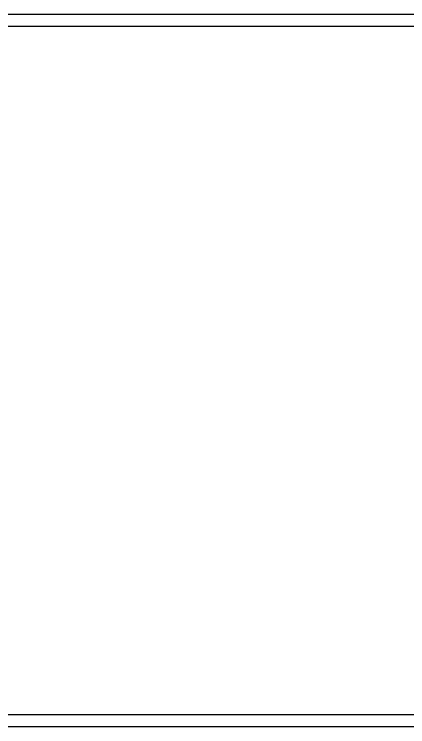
# Model space of a CAD drawing. Extents: x 43627 to 1359545, y -692302 to -50983.
# Drawn here: x 780206 to 813039, y -692302 to -632902 of the extents above; entities that cross this region are included whole.
import ezdxf
from ezdxf.enums import TextEntityAlignment as Align

# ---------------------------------------------------------------- set-up
doc = ezdxf.new("R2010")
doc.units = 0
doc.header["$LTSCALE"] = 1000
doc.header["$MEASUREMENT"] = 0
for name, color, linetype in [('tuqian_neibu_pl', 7, 'Continuous'), ('图签目录', 255, 'Continuous'), ('标准图签', 7, 'Continuous')]:
    doc.layers.add(name, color=color, linetype=linetype)
doc.styles.get("Standard").update_dxf_attribs({"font": 'gbenor.shx', "bigfont": 'gbcbig.shx'})
doc.styles.add('宋体', font='宋体.ttf', dxfattribs={"width": 0.8})

# ---------------------------------------------------------------- blocks, each defined once
blk = doc.blocks.new('ztwj09')
at = {"layer": 'tuqian_neibu_pl'}
blk.add_lwpolyline([(0, 0), (0, 59400), (147175, 59400), (147175, 0), (0, 0)], dxfattribs=at)
at = {"layer": 'tuqian_neibu_pl', "const_width": 100}
blk.add_lwpolyline([(1000, 1000), (1000, 58400), (146175, 58400), (146175, 1000)], close=True, dxfattribs=at)
at = {"layer": '图签目录', "lineweight": 30, "width": 0.8, "flags": 104}
for tag, p in [('建设单位', (122575, 2466)), ('工程名称', (130575, 2492)), ('图纸名称', (138575, 2500))]:
    blk.add_attdef(tag, text='', height=300, dxfattribs=at).set_placement(p, align=Align.MIDDLE_CENTER)
at = {"layer": '图签目录', "style": '宋体', "width": 0.8}
for tag, p in [('图纸编号', (144883, 2513)), ('图纸时间', (136700, 1528)), ('设计号', (140575, 1500))]:
    blk.add_attdef(tag, text='', height=300, dxfattribs=at).set_placement(p, align=Align.MIDDLE)
for tag, p in [('65', (142572, 1364)), ('3', (144872, 1347))]:
    blk.add_attdef(tag, text='', height=300, dxfattribs=at).set_placement(p, align=Align.CENTER)

msp = doc.modelspace()

# ---------------------------------------------------------------- block references
at = {"layer": '标准图签'}
msp.add_blockref('ztwj09', (706618, -692302), dxfattribs=at)

doc.saveas('drawing.dxf')
